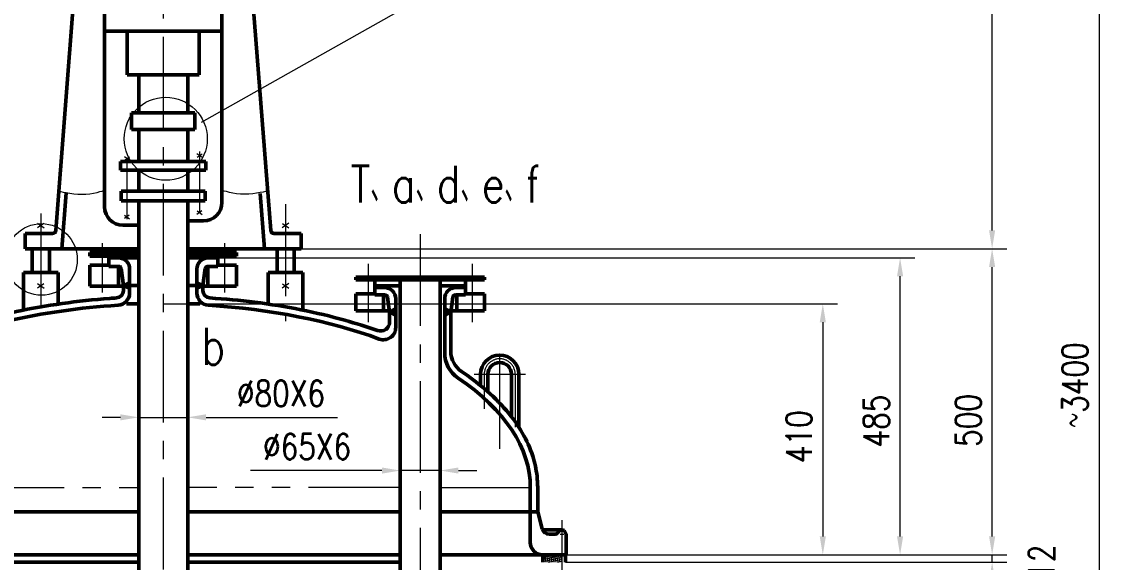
# Model space of a CAD drawing. Header units: millimetres. Extents: x 6558 to 31654, y 4748 to 14840.
# Drawn here: x 19382 to 21168, y 12591 to 13474 of the extents above; entities that cross this region are included whole.
import ezdxf

# ---------------------------------------------------------------- set-up
doc = ezdxf.new("R2010")
doc.units = ezdxf.units.MM
doc.header["$LTSCALE"] = 120
doc.linetypes.add('CENTER', pattern=[2, 1.25, -0.25, 0.25, -0.25])
doc.linetypes.add('PHANTOM', pattern=[2.5, 1.25, -0.25, 0.25, -0.25, 0.25, -0.25])
doc.layers.get('Defpoints').update_dxf_attribs({"lineweight": 18})
for name, color, linetype, lineweight in [('1轮廓实线层', 7, 'Continuous', 50), ('2细线层', 4, 'Continuous', 18), ('3中心线层', 1, 'CENTER', 18), ('5剖面线层', 2, 'Continuous', 18), ('7标注层', 4, 'Continuous', 20), ('9双点划线层', 6, 'PHANTOM', 18)]:
    doc.layers.add(name, color=color, linetype=linetype, lineweight=lineweight)
doc.styles.add('TH_GBDIM', font='romans.shx', dxfattribs={"width": 0.8, "bigfont": 'gbcbig.shx'})
doc.dimstyles.new('TH_GBDIM', dxfattribs={"dimscale": 12, "dimtxt": 3.5, "dimasz": 2.5, "dimexe": 2, "dimexo": 0, "dimgap": 1.5, "dimtad": 1, "dimdec": 0, "dimzin": 0, "dimdsep": 46, "dimtxsty": 'TH_GBDIM', "dimcen": 2.5, "dimclrd": 256, "dimclre": 256, "dimclrt": 256, "dimadec": 0, "dimazin": 0, "dimtfac": 0.714286, "dimtdec": 0, "dimtmove": 0, "dimatfit": 3, "dimfxl": 0, "dimtzin": 0, "dimlwd": -1, "dimlwe": -1, "dimarcsym": 0})

# ---------------------------------------------------------------- blocks, each defined once
blk = doc.blocks.new('*D7')
for p, q in [((-453.523293, 433.322693), (-453.516906, 433.321289)), ((-453.516906, 433.321289), (-453.472198, 433.311462)), ((-453.472198, 433.311462), (-453.350848, 433.284789)), ((-453.350848, 433.284789), (-453.114534, 433.232846)), ((-453.114534, 433.232846), (-452.736997, 433.151324)), ((-452.736997, 433.151324), (-452.240229, 433.052362)), ((-452.240229, 433.052362), (-451.658284, 432.952214)), ((-451.658284, 432.952214), (-451.025215, 432.867132)), ((-451.025215, 432.867132), (-450.37106, 432.811255)), ((-450.37106, 432.811255), (-449.709791, 432.790256)), ((-449.709791, 432.790256), (-449.051365, 432.807695)), ((-449.051365, 432.807695), (-448.405738, 432.867132)), ((-448.405738, 432.867132), (-447.786408, 432.967834)), ((-447.786408, 432.967834), (-447.221045, 433.091907)), ((-447.221045, 433.091907), (-446.74086, 433.217167)), ((-446.74086, 433.217167), (-446.377063, 433.321428)), ((-446.377063, 433.321428), (-446.149514, 433.388002)), ((-446.149514, 433.388002), (-445.983464, 433.436584)), ((-446.032664, 433.422189), (-445.989614, 433.434784))]:
    blk.add_line(p, q)
blk = doc.blocks.new('*D12')
at = {"layer": '7标注层'}
for p, q in [((20968.2, 12632.9), (20968.2, 12662.9)), ((20270.8, 12590.9), (20992.2, 12590.9)), ((20271.1, 12602.9), (20992.2, 12602.9)), ((20968.2, 12590.9), (20968.2, 12602.9)), ((20968.2, 12560.9), (20968.2, 12530.9))]:
    blk.add_line(p, q, dxfattribs=at)
for points in [[(20963.2, 12632.9), (20973.2, 12632.9), (20968.2, 12602.9)], [(20963.2, 12560.9), (20973.2, 12560.9), (20968.2, 12590.9)]]:
    blk.add_solid(points, dxfattribs=at)
at = {"layer": 'Defpoints', "color": 0}
for p in [(20270.8, 12590.9), (20271.1, 12602.9), (20968.2, 12602.9)]:
    blk.add_point(p, dxfattribs=at)
at = {"layer": '7标注层', "insert": (21049.3, 12590.9), "char_height": 42, "attachment_point": 5, "rotation": 90, "style": 'TH_GBDIM'}
blk.add_mtext('12', dxfattribs=at)
blk = doc.blocks.new('*D22')
at = {"layer": '7标注层'}
for p, q in [((19702.5, 13087.9), (20841.8, 13087.9)), ((20817.8, 12632.9), (20817.8, 13057.9)), ((20271.1, 12602.9), (20841.8, 12602.9))]:
    blk.add_line(p, q, dxfattribs=at)
for points in [[(20812.8, 13057.9), (20822.8, 13057.9), (20817.8, 13087.9)], [(20812.8, 12632.9), (20822.8, 12632.9), (20817.8, 12602.9)]]:
    blk.add_solid(points, dxfattribs=at)
at = {"layer": 'Defpoints', "color": 0}
for p in [(19702.5, 13087.9), (20817.8, 13087.9), (20271.1, 12602.9)]:
    blk.add_point(p, dxfattribs=at)
at = {"layer": '7标注层', "insert": (20778.8, 12821.4), "char_height": 42, "attachment_point": 5, "rotation": 90, "style": 'TH_GBDIM'}
blk.add_mtext('485', dxfattribs=at)
blk = doc.blocks.new('*D23')
at = {"layer": '7标注层'}
for p, q in [((19839, 13103), (20992.2, 13103)), ((20968.2, 12632.9), (20968.2, 13073)), ((20271.1, 12602.9), (20992.2, 12602.9))]:
    blk.add_line(p, q, dxfattribs=at)
for points in [[(20963.2, 13073), (20973.2, 13073), (20968.2, 13103)], [(20963.2, 12632.9), (20973.2, 12632.9), (20968.2, 12602.9)]]:
    blk.add_solid(points, dxfattribs=at)
at = {"layer": 'Defpoints', "color": 0}
for p in [(19839, 13103), (20968.2, 13103), (20271.1, 12602.9)]:
    blk.add_point(p, dxfattribs=at)
at = {"layer": '7标注层', "insert": (20929.2, 12822.4), "char_height": 42, "attachment_point": 5, "rotation": 90, "style": 'TH_GBDIM'}
blk.add_mtext('500', dxfattribs=at)
blk = doc.blocks.new('*D24')
at = {"layer": '7标注层'}
for p, q in [((19613.5, 14343.2), (20992.2, 14343.2)), ((20968.2, 13133), (20968.2, 14313.2)), ((19839, 13103), (20992.2, 13103))]:
    blk.add_line(p, q, dxfattribs=at)
for points in [[(20963.2, 14313.2), (20973.2, 14313.2), (20968.2, 14343.2)], [(20963.2, 13133), (20973.2, 13133), (20968.2, 13103)]]:
    blk.add_solid(points, dxfattribs=at)
at = {"layer": 'Defpoints', "color": 0}
for p in [(19613.5, 14343.2), (20968.2, 14343.2), (19839, 13103)]:
    blk.add_point(p, dxfattribs=at)
at = {"layer": '7标注层', "insert": (20929.2, 13717.1), "char_height": 42, "attachment_point": 5, "rotation": 90, "style": 'TH_GBDIM'}
blk.add_mtext('1240', dxfattribs=at)
blk = doc.blocks.new('*D25')
at = {"layer": '7标注层'}
for p, q in [((19613.5, 14343.2), (21167.7, 14343.2)), ((21143.7, 10972.8), (21143.7, 14313.2)), ((20001.6, 10942.8), (21167.7, 10942.8))]:
    blk.add_line(p, q, dxfattribs=at)
for points in [[(21138.7, 14313.2), (21148.7, 14313.2), (21143.7, 14343.2)], [(21138.7, 10972.8), (21148.7, 10972.8), (21143.7, 10942.8)]]:
    blk.add_solid(points, dxfattribs=at)
at = {"layer": 'Defpoints', "color": 0}
for p in [(19613.5, 14343.2), (21143.7, 14343.2), (20001.6, 10942.8)]:
    blk.add_point(p, dxfattribs=at)
at = {"layer": '7标注层', "insert": (21103.5, 12880.3), "char_height": 42, "attachment_point": 5, "rotation": 90, "style": 'TH_GBDIM'}
blk.add_mtext('～3400{}{}', dxfattribs=at)
blk = doc.blocks.new('*D34')
at = {"layer": '7标注层'}
for p, q in [((19613.5, 13012.9), (20715.5, 13012.9)), ((20691.5, 12982.9), (20691.5, 12632.9)), ((20271.1, 12602.9), (20715.5, 12602.9))]:
    blk.add_line(p, q, dxfattribs=at)
for points in [[(20686.5, 12982.9), (20696.5, 12982.9), (20691.5, 13012.9)], [(20686.5, 12632.9), (20696.5, 12632.9), (20691.5, 12602.9)]]:
    blk.add_solid(points, dxfattribs=at)
at = {"layer": 'Defpoints', "color": 0}
for p in [(19613.5, 13012.9), (20271.1, 12602.9), (20691.5, 12602.9)]:
    blk.add_point(p, dxfattribs=at)
at = {"layer": '7标注层', "insert": (20652.5, 12795.9), "char_height": 42, "attachment_point": 5, "rotation": 90, "style": 'TH_GBDIM'}
blk.add_mtext('410', dxfattribs=at)
blk = doc.blocks.new('*D90')
at = {"layer": '7标注层'}
for p, q in [((19573.5, 12800.5), (19573.5, 12851.5)), ((19653.5, 12800.5), (19653.5, 12851.5)), ((19543.5, 12827.5), (19513.5, 12827.5)), ((19573.5, 12827.5), (19653.5, 12827.5)), ((19683.5, 12827.5), (19898.3, 12827.5))]:
    blk.add_line(p, q, dxfattribs=at)
for points in [[(19543.5, 12832.5), (19543.5, 12822.5), (19573.5, 12827.5)], [(19683.5, 12832.5), (19683.5, 12822.5), (19653.5, 12827.5)]]:
    blk.add_solid(points, dxfattribs=at)
at = {"layer": 'Defpoints', "color": 0}
for p in [(19653.5, 12827.5), (19573.5, 12800.5), (19653.5, 12800.5)]:
    blk.add_point(p, dxfattribs=at)
at = {"layer": '7标注层', "insert": (19805.9, 12866.5), "char_height": 42, "attachment_point": 5, "style": 'TH_GBDIM'}
blk.add_mtext('%%C80X6{}{}', dxfattribs=at)
blk = doc.blocks.new('*D91')
at = {"layer": '7标注层'}
for p, q in [((20001, 12773.8), (20001, 12716.6)), ((20066, 12773.8), (20066, 12716.6)), ((19971, 12740.6), (19756.2, 12740.6)), ((20066, 12740.6), (20001, 12740.6)), ((20096, 12740.6), (20126, 12740.6))]:
    blk.add_line(p, q, dxfattribs=at)
for points in [[(19971, 12745.6), (19971, 12735.6), (20001, 12740.6)], [(20096, 12745.6), (20096, 12735.6), (20066, 12740.6)]]:
    blk.add_solid(points, dxfattribs=at)
at = {"layer": 'Defpoints', "color": 0}
for p in [(20001, 12773.8), (20066, 12773.8), (20066, 12740.6)]:
    blk.add_point(p, dxfattribs=at)
at = {"layer": '7标注层', "insert": (19848.6, 12779.6), "char_height": 42, "attachment_point": 5, "style": 'TH_GBDIM'}
blk.add_mtext('%%C65X6{}{}', dxfattribs=at)

msp = doc.modelspace()

# ---------------------------------------------------------------- hatches: boundary and pattern name
at = {"layer": '1轮廓实线层'}
h = msp.add_hatch(color=256, dxfattribs=at)
h.paths.add_polyline_path([(19548.48, 13042.94), (19558.48, 13042.94), (19558.48, 13047.6)])
h.paths.add_polyline_path([(19548.48, 13042.94), (19558.48, 13038.27), (19558.48, 13042.94)])
h = msp.add_hatch(color=256, dxfattribs=at)
h.paths.add_polyline_path([(19678.48, 13042.94), (19668.48, 13042.94), (19668.48, 13047.6)])
h.paths.add_polyline_path([(19678.48, 13042.94), (19668.48, 13038.27), (19668.48, 13042.94)])
at = {"layer": '5剖面线层'}
h = msp.add_hatch(dxfattribs=at)
h.set_pattern_fill('ANSI37', color=256, style=0)
h.set_pattern_definition([(45, (-9026.645, 11023.679), (-2.24506403, 2.24506403), []), (135, (-9026.645, 11023.679), (-2.24506403, -2.24506403), [])])
h.paths.add_polyline_path([(19524.48, 13090.94), (19524.48, 13087.94), (19540.48, 13087.94), (19540.48, 13090.94)])
h.paths.add_polyline_path([(19702.48, 13087.94), (19702.48, 13090.94), (19686.48, 13090.94), (19686.48, 13087.94)])
h = msp.add_hatch(dxfattribs=at)
h.set_pattern_fill('ANSI37', color=256, angle=180, style=0)
h.set_pattern_definition([(135, (46499.9486, 10299.197), (2.24506403, 2.24506403), []), (45, (46499.9486, 10299.197), (2.24506403, -2.24506403), [])])
h.paths.add_polyline_path([(20091.48, 13042.41), (20091.48, 13039.41), (20107.48, 13039.41), (20107.48, 13042.41)])
h.paths.add_polyline_path([(19959.48, 13042.41), (19959.48, 13039.41), (19975.48, 13039.41), (19975.48, 13042.41)])
h = msp.add_hatch(dxfattribs=at)
h.set_pattern_fill('ANSI37', color=256, scale=0.1, style=0)
h.paths.add_polyline_path([(19993.48, 12999.41), (19983.48, 12999.41), (19993.48, 12993.63)])
h.paths.add_polyline_path([(19993.48, 13005.18), (19983.48, 12999.41), (19993.48, 12999.41)])
h = msp.add_hatch(dxfattribs=at)
h.set_pattern_fill('ANSI37', color=256, scale=0.1, style=0)
h.set_pattern_definition([(135, (40066.9622, 0), (0.224506403, 0.224506403), []), (45, (40066.9622, 0), (0.224506403, -0.224506403), [])])
h.paths.add_polyline_path([(20073.48, 12999.41), (20083.48, 12999.41), (20073.48, 12993.63)])
h.paths.add_polyline_path([(20073.48, 13005.18), (20083.48, 12999.41), (20073.48, 12999.41)])
h = msp.add_hatch(dxfattribs=at)
h.set_pattern_fill('ANSI37', color=256, angle=57.29578, style=0)
h.set_pattern_definition([(102.29578, (49.869, 247.7905), (-3.1021695, -0.67614297), []), (192.29578, (49.869, 247.7905), (0.67614297, -3.1021695), [])])
h.paths.add_polyline_path([(18993.19, 12590.94), (18993.19, 12602.94), (18955.83, 12602.94), (18955.83, 12590.94)])
h.paths.add_polyline_path([(20265.05, 12590.94), (20265.05, 12602.94), (20233.77, 12602.94), (20233.77, 12590.94)])

# ---------------------------------------------------------------- linework, layer by layer
at = {"layer": '1轮廓实线层'}
for p, q in [((19483.39, 13722.2), (19437.78, 13132.58)), ((19743.57, 13722.2), (19789.18, 13132.58)), ((19517.68, 13665.72), (19517.68, 13171.27)), ((19709.29, 13665.72), (19709.29, 13178.3)), ((19517.68, 13458.6), (19709.29, 13458.6)), ((19554.62, 13458.6), (19554.62, 13387.05)), ((19672.34, 13458.6), (19672.34, 13387.05)), ((19554.62, 13387.05), (19672.34, 13387.05)), ((19573.48, 13387.05), (19573.48, 13325.04)), ((19653.48, 13387.05), (19653.48, 13325.04)), ((19561.74, 13297.99), (19561.74, 13325.04)), ((19561.74, 13325.04), (19665.22, 13325.04)), ((19665.22, 13297.99), (19665.22, 13325.04)), ((19561.74, 13297.99), (19665.22, 13297.99)), ((19573.48, 13245.52), (19573.48, 13297.99)), ((19653.48, 13245.52), (19653.48, 13297.99)), ((19543.74, 13245.52), (19683.22, 13245.52)), ((19543.74, 13245.52), (19543.74, 13231.07)), ((19543.74, 13231.07), (19683.22, 13231.07)), ((19573.48, 13231), (19573.48, 13197.22)), ((19653.48, 13231.07), (19653.48, 13197.22)), ((19683.22, 13245.52), (19683.22, 13231.07)), ((19447.77, 13102.96), (19454.85, 13194.48)), ((19544.88, 13197.22), (19682.08, 13197.22)), ((19544.88, 13197.22), (19544.88, 13181.32)), ((19682.08, 13197.22), (19682.08, 13181.32)), ((19779.19, 13102.96), (19772.2, 13193.33)), ((19682.08, 13181.32), (19544.88, 13181.32)), ((19573.5, 12139.48), (19573.5, 13181.32)), ((19653.47, 12139.48), (19653.47, 13181.32)), ((19547.68, 13141.27), (19573.5, 13141.27)), ((19679.29, 13148.3), (19653.47, 13148.3)), ((19387.96, 13127.96), (19387.96, 13102.96)), ((19387.96, 13127.96), (19432.8, 13127.96)), ((19839, 13127.96), (19794.16, 13127.96)), ((19839, 13127.96), (19839, 13102.96)), ((19387.96, 13102.96), (19573.5, 13102.96)), ((19399.48, 13063.86), (19399.48, 13102.96)), ((19427.48, 13063.86), (19427.48, 13102.96)), ((19493.48, 13096.94), (19573.5, 13096.94)), ((19493.48, 13096.94), (19493.48, 13090.94)), ((19493.48, 13090.94), (19573.5, 13090.94)), ((19524.48, 13087.94), (19524.48, 13090.94)), ((19524.48, 13087.94), (19540.48, 13087.94)), ((19524.48, 13073.94), (19524.48, 13087.94)), ((19573.5, 13096.94), (19540.48, 13096.94)), ((19540.48, 13087.94), (19540.48, 13090.94)), ((19540.48, 13087.94), (19573.5, 13087.94)), ((19653.47, 13102.96), (19839, 13102.96)), ((19653.47, 13096.94), (19733.48, 13096.94)), ((19653.47, 13090.94), (19733.48, 13090.94)), ((19653.47, 13087.94), (19686.48, 13087.94)), ((19686.48, 13087.94), (19686.48, 13090.94)), ((19702.48, 13087.94), (19686.48, 13087.94)), ((19702.48, 13090.94), (19702.48, 13086.01)), ((19702.48, 13087.94), (19702.48, 13073.94)), ((19733.48, 13090.94), (19733.48, 13096.94)), ((19799.48, 13063.86), (19799.48, 13102.96)), ((19827.48, 13063.86), (19827.48, 13102.96)), ((19524.48, 13075.94), (19493.48, 13075.94)), ((19493.48, 13075.94), (19493.48, 13041.94)), ((19524.48, 13073.94), (19524.48, 13075.94)), ((19540.96, 13073.94), (19524.48, 13073.94)), ((19540.48, 13073.94), (19540.48, 13041.94)), ((19544.93, 13070.45), (19548.48, 13042.94)), ((19558.48, 13042.94), (19558.48, 13069.94)), ((19668.48, 13042.94), (19668.48, 13069.94)), ((19682.03, 13070.45), (19678.48, 13042.94)), ((19702.48, 13073.94), (19686, 13073.94)), ((19686.48, 13073.94), (19686.48, 13041.94)), ((19702.48, 13075.94), (19733.48, 13075.94)), ((19733.48, 13075.94), (19733.48, 13041.94)), ((19385.03, 13063.86), (19441.93, 13063.86)), ((19385.03, 13063.86), (19385.03, 13002.59)), ((19441.93, 13063.86), (19441.93, 13012.54)), ((19785.03, 13063.86), (19785.03, 13012.54)), ((19841.93, 13063.86), (19785.03, 13063.86)), ((19841.93, 13063.86), (19841.93, 13002.59)), ((19928.48, 13052.41), (19928.48, 13056.41)), ((19928.48, 13056.41), (20138.48, 13056.41)), ((20138.48, 13052.41), (19928.48, 13052.41)), ((19959.48, 13052.41), (19959.48, 13042.41)), ((20000.98, 13052.41), (20000.98, 12238.91)), ((20065.98, 13052.41), (20065.98, 12238.91)), ((20107.48, 13052.41), (20107.48, 13042.41)), ((20138.48, 13056.41), (20138.48, 13052.41)), ((19493.48, 13041.94), (19548.48, 13041.94)), ((19548.48, 13042.94), (19558.48, 13047.6)), ((19558.48, 13042.94), (19548.48, 13042.94)), ((19548.48, 13042.94), (19548.48, 13034.51)), ((19548.48, 13042.94), (19558.48, 13038.27)), ((19558.48, 13042.94), (19573.5, 13042.94)), ((19558.48, 13042.94), (19558.48, 13030.62)), ((19653.47, 13042.94), (19668.48, 13042.94)), ((19678.48, 13042.94), (19668.48, 13047.6)), ((19668.48, 13042.94), (19678.48, 13042.94)), ((19668.48, 13042.94), (19668.48, 13030.62)), ((19668.48, 13042.94), (19678.48, 13042.94)), ((19678.48, 13042.94), (19668.48, 13038.27)), ((19678.48, 13042.94), (19678.48, 13034.51)), ((19733.48, 13041.94), (19678.48, 13041.94)), ((19959.48, 13042.41), (19959.48, 13039.41)), ((20000.98, 13042.41), (19959.48, 13042.41)), ((20000.98, 13042.41), (19959.48, 13042.41)), ((19959.48, 13039.41), (19975.48, 13039.41)), ((19959.48, 13039.41), (19959.48, 13027.41)), ((19975.48, 13039.41), (19975.48, 13042.41)), ((20107.48, 13042.41), (20065.98, 13042.41)), ((20107.48, 13042.41), (20065.98, 13042.41)), ((20091.48, 13039.41), (20091.48, 13042.41)), ((20107.48, 13039.41), (20091.48, 13039.41)), ((20107.48, 13039.41), (20107.48, 13042.41)), ((20107.48, 13039.41), (20107.48, 13027.41)), ((19928.48, 13029.41), (19928.48, 13001.41)), ((19959.48, 13029.41), (19928.48, 13029.41)), ((19959.48, 13027.41), (19976.01, 13027.41)), ((19973.48, 13027.41), (19973.48, 13001.41)), ((19983.48, 12999.41), (19979.97, 13023.97)), ((19993.48, 13021.41), (19993.5, 12999.41)), ((19993.48, 12999.41), (19993.48, 13021.41)), ((20073.48, 12999.41), (20073.48, 13021.41)), ((20083.48, 12999.41), (20086.99, 13023.97)), ((20090.95, 13027.41), (20107.48, 13027.41)), ((20093.48, 13027.41), (20093.48, 13001.41)), ((20107.48, 13029.41), (20138.48, 13029.41)), ((20107.48, 13027.41), (20107.48, 13029.41)), ((20138.48, 13029.41), (20138.48, 13001.41)), ((19553.58, 13012.94), (19573.5, 13012.94)), ((19653.47, 13012.94), (19673.07, 13012.94)), ((19678.48, 13013.3), (19678.48, 13012.94)), ((19928.48, 13001.41), (19983.2, 13001.41)), ((19983.48, 12999.41), (19993.48, 13005.18)), ((19983.48, 12999.41), (19983.48, 12983.49)), ((19993.5, 12999.41), (19983.48, 12999.41)), ((19983.48, 12999.41), (19993.48, 12993.63)), ((19993.48, 12999.41), (19993.48, 12974.26)), ((20073.46, 12999.41), (20083.48, 12999.41)), ((20083.48, 12999.41), (20073.48, 13005.18)), ((20083.48, 12999.41), (20073.48, 12999.41)), ((20073.48, 12999.41), (20073.48, 12933.02)), ((20083.48, 12999.41), (20073.48, 12993.63)), ((20083.48, 12999.41), (20083.48, 12935.43)), ((20138.48, 13001.41), (20083.77, 13001.41)), ((20132.14, 12897.82), (20132.14, 12879.4)), ((20144.14, 12897.82), (20144.14, 12869.22)), ((20182.76, 12897.82), (20182.76, 12828.26)), ((20194.76, 12897.82), (20194.76, 12811.28)), ((20213.48, 12623.23), (20213.48, 12712.94)), ((20225.48, 12712.94), (20225.48, 12672.94)), ((19001.48, 12672.94), (19573.5, 12672.94)), ((20000.98, 12672.94), (19653.47, 12672.94)), ((20065.98, 12672.94), (20225.48, 12672.94)), ((20225.48, 12672.94), (20233.09, 12645.35)), ((20233.76, 12643.52), (20265.05, 12643.52)), ((20268.66, 12642.53), (20272.15, 12636.49)), ((20244.83, 12636.42), (20252.75, 12636.42)), ((20272.15, 12603.95), (20272.15, 12636.49)), ((20272.15, 12603.95), (20271.13, 12602.94)), ((18955.83, 12602.94), (19573.5, 12602.94)), ((18955.83, 12590.94), (19573.5, 12590.94)), ((19653.47, 12602.94), (20000.98, 12602.94)), ((19653.47, 12590.94), (20000.98, 12590.94)), ((20065.98, 12602.94), (20271.13, 12602.94)), ((20233.77, 12602.94), (20233.77, 12590.94)), ((20271.13, 12602.94), (20271.13, 12590.94))]:
    msp.add_line(p, q, dxfattribs=at)
for centre, radius, start, end in [((19679.29, 13178.3), 30, 270, 0), ((19547.68, 13171.27), 30, 180, 270), ((19432.8, 13132.96), 5, 270, 355.57684), ((19794.16, 13132.96), 5, 184.42316, 270), ((19540.48, 13069.94), 18, 0, 90), ((19686.48, 13069.94), 18, 90, 180), ((19540.96, 13069.94), 4, 7.35238, 90), ((19686, 13069.94), 4, 90, 172.64762), ((19536.48, 13034.51), 12, 273.62754, 0), ((19690.48, 13034.51), 12, 180, 266.37246), ((19975.48, 13021.41), 18, 0, 90), ((20091.48, 13021.41), 18, 90, 180), ((19538.48, 13030.62), 20, 273.54434, 0), ((19688.48, 13030.62), 20, 180, 266.45566), ((19976.01, 13023.41), 4, 8.1301, 90), ((20090.95, 13023.41), 4, 90, 171.8699), ((19968.48, 12983.49), 15, 250.56022, 360), ((19973.48, 12974.26), 20, 249.99652, 0), ((20123.48, 12933.02), 50, 180, 235.99573), ((20123.48, 12935.43), 40, 180, 236.15037), ((20163.45, 12897.82), 31.31, 0, 180), ((20163.45, 12897.82), 19.31, 0, 180), ((20244.83, 12648.59), 12.17, 195.42216, 270), ((20252.75, 12643.52), 7.1, 270, 330), ((20265.05, 12636.42), 7.1, 59.40701, 150), ((20233.77, 12623.23), 20.29, 180, 270), ((20265.05, 12636.42), 7.1, 0, 0.59299)]:
    msp.add_arc(centre, radius, start, end, dxfattribs=at)
at = {"layer": '1轮廓实线层', "extrusion": (0, 0, -1)}
msp.add_ellipse((19613.48, 12712.94), major_axis=(-600, 0), ratio=0.5, start_param=1.1328234, end_param=1.4475452, dxfattribs=at)
at = {"layer": '1轮廓实线层'}
for start_param, end_param in [(0.9414734, 1.4475452), (0, 0.6378204)]:
    msp.add_ellipse((19613.48, 12712.94), major_axis=(600, 0), ratio=0.5, start_param=start_param, end_param=end_param, dxfattribs=at)
for points, knots in [([(19356.28, 12996.31), (19361.97, 12997.64), (19367.7, 12998.92), (19397.85, 13005.42), (19422.91, 13009.87), (19473.96, 13017.1), (19499.95, 13019.87), (19529.87, 13022.05), (19533.55, 13022.3), (19537.24, 13022.53)], [1.13282335, 1.13282335, 1.13282335, 1.13282335, 1.16383319, 1.16383319, 1.29504509, 1.29504509, 1.42625699, 1.42625699, 1.44465972, 1.44465972, 1.44465972, 1.44465972]), ([(19689.69, 13022.53), (19714.35, 13020.97), (19738.81, 13018.65), (19788.62, 13012.31), (19813.9, 13008.2), (19863.21, 12998.34), (19887.23, 12992.6), (19928.66, 12980.97), (19946.38, 12975.38), (19963.49, 12969.34)], [1.69688226, 1.69688226, 1.69688226, 1.69688226, 1.8198927, 1.8198927, 1.95110461, 1.95110461, 2.08231651, 2.08231651, 2.18546755, 2.18546755, 2.18546755, 2.18546755]), ([(20101.2, 12902.21), (20114.23, 12893.47), (20126.38, 12884.36), (20151.38, 12863.24), (20163.73, 12851.05), (20184.49, 12826.72), (20193.12, 12814.62), (20207.45, 12789.82), (20213.15, 12777.12), (20220.78, 12753.4), (20223.16, 12742.45), (20225.13, 12725.28), (20225.48, 12719.11), (20225.48, 12712.94)], [2.50097316, 2.50097316, 2.50097316, 2.50097316, 2.60716412, 2.60716412, 2.73837603, 2.73837603, 2.86029941, 2.86029941, 2.98222279, 2.98222279, 3.08443994, 3.08443994, 3.14159265, 3.14159265, 3.14159265, 3.14159265])]:
    msp.add_open_spline(points, degree=3, knots=knots, dxfattribs=at)
at = {"layer": '2细线层', "linetype": 'Continuous'}
for p, q in [((19557.94, 13247.48), (19549.99, 13253.04)), ((19550.21, 13247.48), (19558.34, 13253.17)), ((19676.75, 13252.48), (19668.62, 13258.17)), ((19669.02, 13252.48), (19676.97, 13258.04)), ((19557.94, 13157.67), (19549.99, 13152.12)), ((19550.21, 13157.67), (19558.34, 13151.99)), ((19676.75, 13164.7), (19668.62, 13159.01)), ((19669.02, 13164.7), (19676.97, 13159.14)), ((19418.43, 13144.23), (19408.02, 13136.96)), ((19408.1, 13144.54), (19418.96, 13136.95)), ((19818.87, 13144.54), (19808.01, 13136.95)), ((19808.54, 13144.23), (19818.94, 13136.96)), ((19418.43, 13045.79), (19408.02, 13038.51)), ((19408.1, 13046.09), (19418.96, 13038.5)), ((19818.87, 13046.09), (19808.01, 13038.5)), ((19808.54, 13045.79), (19818.94, 13038.51))]:
    msp.add_line(p, q, dxfattribs=at)
msp.add_circle((19414.6, 13085.48), 58.43, dxfattribs=at)
at = {"layer": '3中心线层'}
for p, q in [((19613.48, 14409.08), (19613.48, 10939.96)), ((19554.08, 13249.77), (19554.08, 13151.18)), ((19672.88, 13261.8), (19672.88, 13163.2)), ((19813.48, 13175.51), (19813.48, 12984.81)), ((19413.48, 13160.55), (19413.48, 12982.48)), ((20033.48, 13126.77), (20033.48, 12165.57)), ((19513.48, 13112.16), (19513.48, 13031.32)), ((19713.48, 13112.16), (19713.48, 13031.32)), ((19948.48, 13078.38), (19948.48, 12983.07)), ((20118.48, 13078.38), (20118.48, 12983.07)), ((20163.45, 12775.82), (20163.45, 12954.05)), ((20121.49, 12897.82), (20205.41, 12897.82)), ((20138.14, 12897.82), (20138.14, 12841.3)), ((20188.76, 12897.82), (20188.76, 12811.28)), ((20265.05, 12659.64), (20265.05, 12535.09)), ((20262.49, 12636.42), (20268.12, 12636.42))]:
    msp.add_line(p, q, dxfattribs=at)
msp.add_arc((20163.45, 12897.82), 25.31, 0, 180, dxfattribs=at)
at = {"layer": '5剖面线层'}
msp.add_circle((19617.56, 13282.57), 67.84, dxfattribs=at)
at = {"layer": '9双点划线层'}
for p, q in [((19001.48, 12712.94), (19573.5, 12712.94)), ((20000.98, 12712.94), (19653.47, 12712.94)), ((20065.98, 12712.94), (20225.48, 12712.94))]:
    msp.add_line(p, q, dxfattribs=at)

# ---------------------------------------------------------------- block references
at = {"layer": '5剖面线层', "yscale": 9.999999999999998, "zscale": 9.999999999999998}
for p, xscale in [((23977.51, 8864.05), 9.999999999999998), ((15249.45, 8864.05), -9.999999999999998)]:
    msp.add_blockref('*D7', p, dxfattribs=dict(at, xscale=xscale))

# ---------------------------------------------------------------- texts
at = {"layer": '2细线层', "style": 'TH_GBDIM', "width": 0.8}
for s, p in [('T、a、d、e、f', (19919.45, 13178.26)), ('b', (19675.96, 12913.52))]:
    msp.add_text(s, height=60, dxfattribs=at).set_placement(p)

# ---------------------------------------------------------------- dimensions: what is measured, and where the dimension line sits
at = {"layer": '7标注层'}
for base, p1, p2, picture, middle in [((20968.22, 14343.2), (19839, 13102.96), (19613.48, 14343.2), '*D24', (20968.22, 13717.05)), ((20817.77, 13087.94), (20271.13, 12602.94), (19702.48, 13087.94), '*D22', (20817.77, 12821.44)), ((20968.22, 13102.96), (20271.13, 12602.94), (19839, 13102.96), '*D23', (20968.22, 12822.38)), ((20691.53, 12602.94), (19613.48, 13012.94), (20271.13, 12602.94), '*D34', (20691.53, 12795.94))]:
    dim = msp.add_linear_dim(base=base, p1=p1, p2=p2, angle=90, dimstyle='TH_GBDIM', dxfattribs=at)
    dim.commit()
    dim.dimension.update_dxf_attribs({"geometry": picture, "text_midpoint": middle, "dimtype": 160})
dim = msp.add_linear_dim(base=(21143.66, 14343.2), p1=(20001.57, 10942.8), p2=(19613.48, 14343.2), angle=90, text='～<>{}{}', dimstyle='TH_GBDIM', override={"dimgap": 1.5, "dimtad": 1, "dimjust": 0, "dimdec": 0, "dimlfac": 1, "dimse1": 0, "dimse2": 0, "dimsd1": 0, "dimsd2": 0}, dxfattribs=at)
dim.commit()
dim.dimension.update_dxf_attribs({"geometry": '*D25', "text_midpoint": (21143.66, 12880.32), "dimtype": 160})
dim = msp.add_linear_dim(base=(19653.47, 12827.52), p1=(19573.5, 12800.54), p2=(19653.47, 12800.54), text='%%C<>X6{}{}', dimstyle='TH_GBDIM', override={"dimgap": 1.5, "dimtad": 1, "dimjust": 0, "dimdec": 0, "dimlfac": 1, "dimse1": 0, "dimse2": 0, "dimsd1": 0, "dimsd2": 0}, dxfattribs=at)
dim.commit()
dim.dimension.update_dxf_attribs({"geometry": '*D90', "text_midpoint": (19805.87, 12866.52)})
dim = msp.add_linear_dim(base=(20065.98, 12740.57), p1=(20000.98, 12773.78), p2=(20065.98, 12773.78), text='%%C<>X6{}{}', dimstyle='TH_GBDIM', override={"dimgap": 1.5, "dimtad": 1, "dimjust": 0, "dimdec": 0, "dimlfac": 1, "dimse1": 0, "dimse2": 0, "dimsd1": 0, "dimsd2": 0}, dxfattribs=at)
dim.commit()
dim.dimension.update_dxf_attribs({"geometry": '*D91', "text_midpoint": (19848.58, 12740.57), "dimtype": 160})
dim = msp.add_linear_dim(base=(20968.22, 12602.94), p1=(20270.79, 12590.94), p2=(20271.13, 12602.94), angle=90, dimstyle='TH_GBDIM', override={"dimtmove": 2}, dxfattribs=at)
dim.commit()
dim.dimension.update_dxf_attribs({"geometry": '*D12', "text_midpoint": (21049.31, 12590.94), "dimtype": 160})

# ---------------------------------------------------------------- leaders
msp.add_leader([(19676.11, 13309.8), (20004.12, 13494.29), (20101.33, 13494.29)], dimstyle='TH_GBDIM', override={"dimgap": 1.5, "dimtad": 0, "dimldrblk": 'None'}, dxfattribs=at)

doc.saveas('drawing.dxf')
